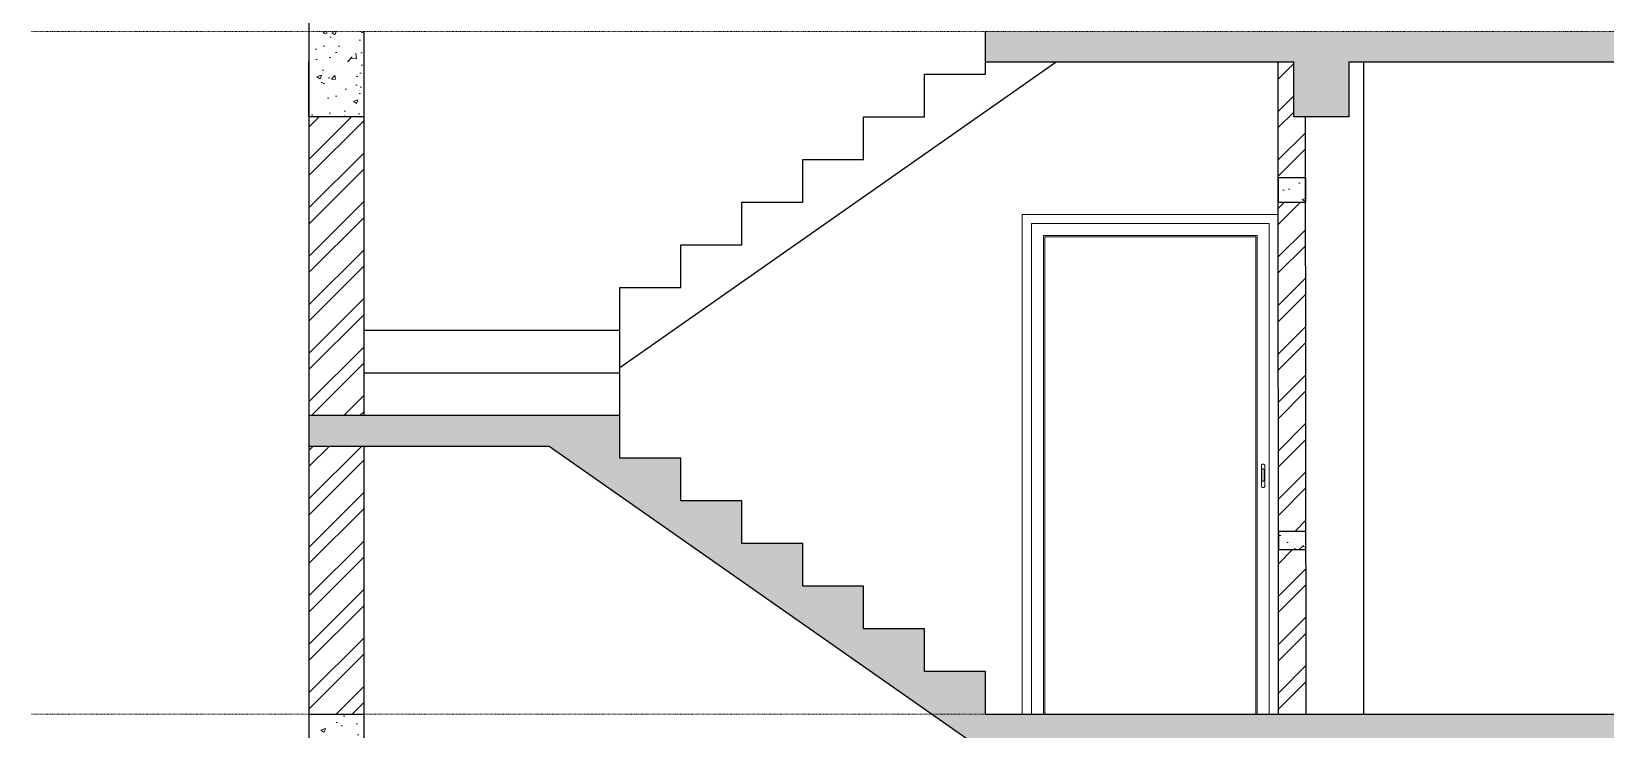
# Model space of a CAD drawing. Header units: inches. Extents: x -4962553 to -4957717, y -3263817 to -3261572.
# Drawn here: x -4961030.7 to -4960772.5, y -3262685.9 to -3262571.4 of the extents above; entities that cross this region are included whole.
import ezdxf

# ---------------------------------------------------------------- set-up
doc = ezdxf.new("R2010")
doc.units = ezdxf.units.IN
doc.header["$LTSCALE"] = 2
doc.header["$MEASUREMENT"] = 0
doc.linetypes.add('ACAD_ISO02W100', pattern=[15, 12, -3])
doc.linetypes.add('CENTER', pattern=[2, 1.25, -0.25, 0.25, -0.25])
doc.layers.get('0').update_dxf_attribs({"linetype": 'CONTINUOUS'})
for name, color, linetype, lineweight in [('Annotate-Bold.w', 187, 'CONTINUOUS', 18), ('Door-Window', 47, 'CONTINUOUS', 15), ('HATCH', 60, 'ACAD_ISO02W100', 13), ('window', 4, 'CONTINUOUS', 13)]:
    doc.layers.add(name, color=color, linetype=linetype, lineweight=lineweight)
pattern_1 = [(50, (3730.6365, 2929.964), (7.172601826, -0.62752135), [0.75, -8.25]), (355, (3730.6365, 2929.964), (-1.387513336, 7.521921337), [0.6, -6.6]), (100.45144446, (3731.234, 2929.9117), (5.785088467, 6.89439991), [0.63740192, -7.01142112]), (46.1842, (3730.6365, 2931.964), (10.672413307, -1.655192808), [1.125, -12.375]), (96.6356355, (3731.526, 2931.826), (9.346619457, 9.741186008), [0.95610342, -10.5171376]), (351.184164, (3730.636, 2931.964), (9.34661945, 9.741186003), [0.9, -9.90000001]), (21, (3731.6365, 2931.464), (5.969070521, -4.0261889067), [0.75, -8.25]), (326, (3731.6365, 2931.464), (2.433153319, 7.2515004505), [0.6, -6.6]), (71.45144474, (3732.134, 2931.1284), (8.402223767, 3.225311528), [0.6374019, -7.01142112]), (37.5, (3730.6365, 2929.964), (0.1215985532, 3.3289385383), [0, -6.52, 0, -6.7, 0, -6.625]), (7.5, (3730.6365, 2929.964), (2.6306953744, 3.9441171188), [0, -3.82, 0, -6.37, 0, -2.525]), (327.5, (3728.4065, 2929.964), (5.3382243617, -0.2255487173), [0, -2.5, 0, -7.8, 0, -10.35]), (317.5, (3727.4065, 2929.964), (5.8318616934, 1.0010498233), [0, -3.25, 0, -5.18, 0, -7.35])]
pattern_2 = [(45, (3730.6365, 2929.964), (-3.977475644, 3.977475644), []), (45, (3733.288, 2929.964), (-3.977475644, 3.977475644), [])]

msp = doc.modelspace()

# ---------------------------------------------------------------- hatches: boundary and pattern name
at = {"layer": 'Door-Window', "linetype": 'ByBlock'}
h = msp.add_hatch(dxfattribs=at)
h.set_pattern_fill('AR-CONC', color=256)
h.set_pattern_definition(pattern_1)
h.paths.add_polyline_path([(-4960985.19, -3262585.37), (-4960976.19, -3262585.37), (-4960976.19, -3262571.37), (-4960985.19, -3262571.37)])
h = msp.add_hatch(dxfattribs=at)
h.set_pattern_fill('AR-CONC', color=256)
h.set_pattern_definition(pattern_1)
h.paths.add_polyline_path([(-4960814.62, -3262576.37), (-4960676.06, -3262576.37), (-4960676.06, -3262585.37), (-4960667.06, -3262585.37), (-4960667.06, -3262576.37), (-4960667.06, -3262571.37), (-4960874.19, -3262571.37), (-4960874.19, -3262576.37), (-4960823.62, -3262576.37), (-4960823.62, -3262585.37), (-4960814.62, -3262585.37)])
h = msp.add_hatch(dxfattribs=at)
h.set_pattern_fill('AR-CONC', color=256)
h.set_pattern_definition(pattern_1)
h.paths.add_polyline_path([(-4960826.17, -3262595.37), (-4960826.17, -3262599.37), (-4960821.67, -3262599.37), (-4960821.67, -3262595.37)])
h = msp.add_hatch(dxfattribs=at)
h.set_pattern_fill('AR-CONC', color=256)
h.set_pattern_definition(pattern_1)
h.paths.add_polyline_path([(-4960814.62, -3262688.37), (-4960676.06, -3262688.37), (-4960676.06, -3262697.37), (-4960667.06, -3262697.37), (-4960667.06, -3262688.37), (-4960667.06, -3262683.37), (-4960874.19, -3262683.37), (-4960874.19, -3262676.37), (-4960884.19, -3262676.37), (-4960884.19, -3262669.37), (-4960894.19, -3262669.37), (-4960894.19, -3262662.37), (-4960904.19, -3262662.37), (-4960904.19, -3262655.37), (-4960914.19, -3262655.37), (-4960914.19, -3262648.37), (-4960924.19, -3262648.37), (-4960924.19, -3262641.37), (-4960934.19, -3262641.37), (-4960934.19, -3262634.37), (-4960985.19, -3262634.37), (-4960985.19, -3262639.37), (-4960945.76, -3262639.37), (-4960875.76, -3262688.37), (-4960823.62, -3262688.37), (-4960823.62, -3262697.37), (-4960814.62, -3262697.37)])
h = msp.add_hatch(dxfattribs=at)
h.set_pattern_fill('AR-CONC', color=256)
h.set_pattern_definition(pattern_1)
h.paths.add_polyline_path([(-4960821.64, -3262653.37), (-4960826.14, -3262653.37), (-4960826.14, -3262656.37), (-4960821.64, -3262656.37)])
h = msp.add_hatch(dxfattribs=at)
h.set_pattern_fill('AR-CONC', color=256)
h.set_pattern_definition(pattern_1)
h.paths.add_polyline_path([(-4960976.19, -3262683.37), (-4960985.19, -3262683.37), (-4960985.19, -3262697.37), (-4960976.19, -3262697.37)])
at = {"layer": 'HATCH', "ltscale": 0.01}
h = msp.add_hatch(dxfattribs=at)
h.set_pattern_fill('ANSI32', color=256, scale=15, style=0)
h.set_pattern_definition(pattern_2)
h.paths.add_polyline_path([(-4960821.68, -3262585.37), (-4960823.62, -3262585.37), (-4960823.62, -3262576.37), (-4960826.19, -3262576.37), (-4960826.17, -3262595.37), (-4960821.67, -3262595.37)])
h = msp.add_hatch(dxfattribs=at)
h.set_pattern_fill('ANSI32', color=256, scale=15, style=0)
h.set_pattern_definition(pattern_2)
h.paths.add_polyline_path([(-4960985.19, -3262634.37), (-4960976.19, -3262634.37), (-4960976.19, -3262585.37), (-4960985.19, -3262585.37)])
h = msp.add_hatch(dxfattribs=at)
h.set_pattern_fill('ANSI32', color=256, scale=15, style=0)
h.set_pattern_definition(pattern_2)
h.paths.add_polyline_path([(-4960821.67, -3262599.37), (-4960826.17, -3262599.37), (-4960826.14, -3262653.37), (-4960821.64, -3262653.37)])
h = msp.add_hatch(dxfattribs=at)
h.set_pattern_fill('ANSI32', color=256, scale=15, style=0)
h.set_pattern_definition(pattern_2)
h.paths.add_polyline_path([(-4960985.19, -3262683.37), (-4960976.19, -3262683.37), (-4960976.19, -3262639.37), (-4960985.19, -3262639.37)])
h = msp.add_hatch(dxfattribs=at)
h.set_pattern_fill('ANSI32', color=256, scale=15, style=0)
h.set_pattern_definition(pattern_2)
h.paths.add_polyline_path([(-4960821.64, -3262656.37), (-4960826.14, -3262656.37), (-4960826.12, -3262683.37), (-4960821.62, -3262683.37)])

# ---------------------------------------------------------------- linework, layer by layer
at = {"ltscale": 0.5}
for p, q in [((-4960985.19, -3262459.37), (-4960985.19, -3262800.37)), ((-4960976.19, -3262576.37), (-4960976.19, -3262634.37)), ((-4960934.19, -3262626.48), (-4960862.61, -3262576.37)), ((-4960874.19, -3262576.37), (-4960823.62, -3262576.37)), ((-4960826.12, -3262683.37), (-4960826.19, -3262576.37)), ((-4960814.62, -3262576.37), (-4960676.06, -3262576.37)), ((-4960812.19, -3262576.37), (-4960812.19, -3262683.37)), ((-4960821.62, -3262683.37), (-4960821.68, -3262585.37)), ((-4960976.19, -3262620.37), (-4960934.19, -3262620.37)), ((-4960934.19, -3262634.37), (-4960934.19, -3262620.37)), ((-4960976.19, -3262627.37), (-4960934.19, -3262627.37)), ((-4960985.19, -3262639.37), (-4960945.76, -3262639.37)), ((-4960976.19, -3262639.37), (-4960976.19, -3262683.37)), ((-4960945.76, -3262639.37), (-4960875.76, -3262688.37)), ((-4960985.19, -3262683.37), (-4960976.19, -3262683.37)), ((-4960874.19, -3262683.37), (-4960667.06, -3262683.37))]:
    msp.add_line(p, q, dxfattribs=at)
for points in [[(-4960976.19, -3262571.37), (-4960976.19, -3262585.37), (-4960985.19, -3262585.37), (-4960985.19, -3262576.37)], [(-4960934.19, -3262620.37), (-4960934.19, -3262613.37), (-4960924.19, -3262613.37), (-4960924.19, -3262606.37), (-4960914.19, -3262606.37), (-4960914.19, -3262599.37), (-4960904.19, -3262599.37), (-4960904.19, -3262592.37), (-4960894.19, -3262592.37), (-4960894.19, -3262585.37), (-4960884.19, -3262585.37), (-4960884.19, -3262578.37), (-4960874.19, -3262578.37), (-4960874.19, -3262571.37)], [(-4960814.62, -3262576.37), (-4960814.62, -3262585.37), (-4960823.62, -3262585.37), (-4960823.62, -3262576.37)], [(-4960874.19, -3262683.37), (-4960874.19, -3262676.37), (-4960884.19, -3262676.37), (-4960884.19, -3262669.37), (-4960894.19, -3262669.37), (-4960894.19, -3262662.37), (-4960904.19, -3262662.37), (-4960904.19, -3262655.37), (-4960914.19, -3262655.37), (-4960914.19, -3262648.37), (-4960924.19, -3262648.37), (-4960924.19, -3262641.37), (-4960934.19, -3262641.37), (-4960934.19, -3262634.37), (-4960985.19, -3262634.37)], [(-4960976.19, -3262683.37), (-4960976.19, -3262697.37), (-4960985.19, -3262697.37), (-4960985.19, -3262688.37)]]:
    msp.add_lwpolyline(points, dxfattribs=at)
for points in [[(-4960821.67, -3262595.37), (-4960826.17, -3262595.37), (-4960826.17, -3262599.37), (-4960821.67, -3262599.37)], [(-4960821.64, -3262653.37), (-4960826.14, -3262653.37), (-4960826.14, -3262656.37), (-4960821.64, -3262656.37)]]:
    msp.add_lwpolyline(points, close=True, dxfattribs=at)
at = {"layer": 'Annotate-Bold.w', "linetype": 'CENTER', "ltscale": 0.01}
for p, q in [((-4961030.7, -3262571.37), (-4960641.94, -3262571.37)), ((-4961030.7, -3262683.37), (-4960641.94, -3262683.37))]:
    msp.add_line(p, q, dxfattribs=at)
at = {"layer": 'window'}
for p, q in [((-4960828.93, -3262642.52), (-4960828.94, -3262642.56)), ((-4960828.94, -3262642.56), (-4960828.94, -3262645.95)), ((-4960828.93, -3262642.52), (-4960828.92, -3262642.49)), ((-4960828.92, -3262642.49), (-4960828.91, -3262642.46)), ((-4960828.91, -3262642.46), (-4960828.89, -3262642.43)), ((-4960828.86, -3262642.4), (-4960828.89, -3262642.43)), ((-4960828.83, -3262642.38), (-4960828.86, -3262642.4)), ((-4960828.79, -3262642.36), (-4960828.83, -3262642.38)), ((-4960828.75, -3262642.35), (-4960828.79, -3262642.36)), ((-4960828.71, -3262642.34), (-4960828.75, -3262642.35)), ((-4960828.71, -3262642.34), (-4960828.67, -3262642.34)), ((-4960828.67, -3262642.34), (-4960828.62, -3262642.34)), ((-4960828.62, -3262642.34), (-4960828.58, -3262642.35)), ((-4960828.58, -3262642.35), (-4960828.54, -3262642.36)), ((-4960828.51, -3262642.38), (-4960828.54, -3262642.36)), ((-4960828.51, -3262642.38), (-4960828.48, -3262642.4)), ((-4960828.48, -3262642.4), (-4960828.45, -3262642.43)), ((-4960828.43, -3262642.46), (-4960828.45, -3262642.43)), ((-4960828.41, -3262642.49), (-4960828.43, -3262642.46)), ((-4960828.4, -3262642.52), (-4960828.41, -3262642.49)), ((-4960828.4, -3262642.56), (-4960828.41, -3262642.49)), ((-4960828.4, -3262642.56), (-4960828.4, -3262642.52)), ((-4960828.4, -3262645.95), (-4960828.4, -3262642.56)), ((-4960828.85, -3262643.25), (-4960828.84, -3262643.23)), ((-4960828.85, -3262643.28), (-4960828.85, -3262643.25)), ((-4960828.85, -3262644.98), (-4960828.85, -3262643.28)), ((-4960828.85, -3262644.98), (-4960828.85, -3262645.01)), ((-4960828.85, -3262645.01), (-4960828.84, -3262645.03)), ((-4960828.84, -3262643.23), (-4960828.83, -3262643.21)), ((-4960828.84, -3262645.03), (-4960828.83, -3262645.05)), ((-4960828.83, -3262643.21), (-4960828.81, -3262643.19)), ((-4960828.83, -3262645.05), (-4960828.81, -3262645.07)), ((-4960828.81, -3262643.19), (-4960828.79, -3262643.17)), ((-4960828.81, -3262645.07), (-4960828.79, -3262645.09)), ((-4960828.79, -3262643.17), (-4960828.77, -3262643.16)), ((-4960828.79, -3262645.09), (-4960828.77, -3262645.1)), ((-4960828.77, -3262643.16), (-4960828.75, -3262643.14)), ((-4960828.77, -3262645.1), (-4960828.75, -3262645.11)), ((-4960828.75, -3262643.14), (-4960828.72, -3262643.13)), ((-4960828.75, -3262645.11), (-4960828.72, -3262645.12)), ((-4960828.72, -3262643.13), (-4960828.7, -3262643.13)), ((-4960828.72, -3262645.12), (-4960828.7, -3262645.13)), ((-4960828.7, -3262643.13), (-4960828.67, -3262643.13)), ((-4960828.7, -3262645.13), (-4960828.67, -3262645.13)), ((-4960828.67, -3262643.13), (-4960828.64, -3262643.13)), ((-4960828.67, -3262645.13), (-4960828.64, -3262645.13)), ((-4960828.64, -3262643.13), (-4960828.61, -3262643.13)), ((-4960828.64, -3262645.13), (-4960828.61, -3262645.12)), ((-4960828.61, -3262643.13), (-4960828.58, -3262643.14)), ((-4960828.61, -3262645.12), (-4960828.58, -3262645.11)), ((-4960828.58, -3262643.14), (-4960828.56, -3262643.16)), ((-4960828.58, -3262645.11), (-4960828.56, -3262645.1)), ((-4960828.56, -3262643.16), (-4960828.54, -3262643.17)), ((-4960828.56, -3262645.1), (-4960828.54, -3262645.09)), ((-4960828.54, -3262643.17), (-4960828.52, -3262643.19)), ((-4960828.54, -3262645.09), (-4960828.52, -3262645.07)), ((-4960828.52, -3262643.19), (-4960828.5, -3262643.21)), ((-4960828.52, -3262645.07), (-4960828.5, -3262645.05)), ((-4960828.5, -3262643.21), (-4960828.49, -3262643.23)), ((-4960828.5, -3262645.05), (-4960828.49, -3262645.03)), ((-4960828.49, -3262643.23), (-4960828.49, -3262643.25)), ((-4960828.49, -3262643.25), (-4960828.49, -3262643.28)), ((-4960828.49, -3262643.28), (-4960828.49, -3262644.98)), ((-4960828.49, -3262645.01), (-4960828.49, -3262644.98)), ((-4960828.49, -3262645.03), (-4960828.49, -3262645.01)), ((-4960828.93, -3262645.98), (-4960828.94, -3262645.95)), ((-4960828.94, -3262645.95), (-4960828.92, -3262646.02)), ((-4960828.93, -3262645.98), (-4960828.92, -3262646.02)), ((-4960828.92, -3262646.02), (-4960828.91, -3262646.05)), ((-4960828.89, -3262646.08), (-4960828.91, -3262646.05)), ((-4960828.86, -3262646.1), (-4960828.89, -3262646.08)), ((-4960828.83, -3262646.13), (-4960828.86, -3262646.1)), ((-4960828.83, -3262646.13), (-4960828.79, -3262646.15)), ((-4960828.79, -3262646.15), (-4960828.75, -3262646.16)), ((-4960828.71, -3262646.17), (-4960828.75, -3262646.16)), ((-4960828.67, -3262646.17), (-4960828.71, -3262646.17)), ((-4960828.67, -3262646.17), (-4960828.62, -3262646.17)), ((-4960828.62, -3262646.17), (-4960828.58, -3262646.16)), ((-4960828.54, -3262646.15), (-4960828.58, -3262646.16)), ((-4960828.54, -3262646.15), (-4960828.51, -3262646.13)), ((-4960828.51, -3262646.13), (-4960828.48, -3262646.1)), ((-4960828.45, -3262646.08), (-4960828.48, -3262646.1)), ((-4960828.43, -3262646.05), (-4960828.45, -3262646.08)), ((-4960828.41, -3262646.02), (-4960828.43, -3262646.05)), ((-4960828.41, -3262646.02), (-4960828.4, -3262645.98)), ((-4960828.4, -3262645.98), (-4960828.4, -3262645.95))]:
    msp.add_line(p, q, dxfattribs=at)
for points in [[(-4960826.17, -3262683.37), (-4960826.17, -3262601.37), (-4960868.17, -3262601.37), (-4960868.17, -3262683.37)], [(-4960827.67, -3262683.37), (-4960827.67, -3262602.87), (-4960866.67, -3262602.87), (-4960866.67, -3262683.37)], [(-4960829.64, -3262683.37), (-4960829.64, -3262604.84), (-4960864.71, -3262604.84), (-4960864.71, -3262683.37)], [(-4960829.86, -3262683.37), (-4960829.86, -3262605.06), (-4960864.48, -3262605.06), (-4960864.48, -3262683.37)]]:
    msp.add_lwpolyline(points, dxfattribs=at)

doc.saveas('drawing.dxf')
